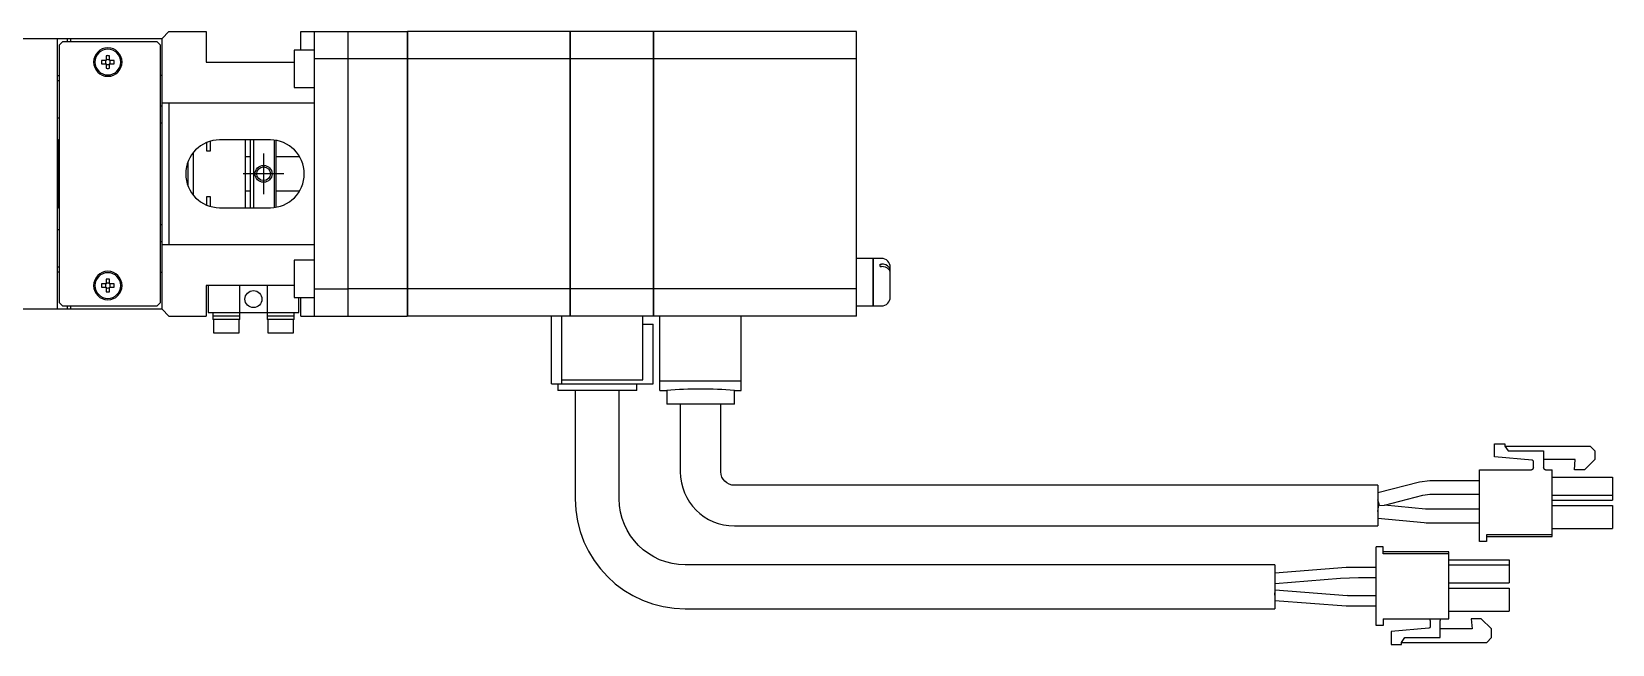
# Model space of a CAD drawing. Extents: x 0 to 883, y -8 to 482.
# Drawn here: x 649.2 to 882.5, y 306.5 to 397 of the extents above; entities that cross this region are included whole.
import ezdxf

# ---------------------------------------------------------------- set-up
doc = ezdxf.new("R2010")
doc.units = 0
doc.header["$LTSCALE"] = 0.5
doc.linetypes.add('CENTER', pattern=[50.8, 31.75, -6.35, 6.35, -6.35])
for name, color, linetype in [('MSM_CENTER', 1, 'CENTER'), ('MSM_CONTINUOUS', 7, 'CONTINUOUS'), ('MSM_NARROW', 5, 'CONTINUOUS')]:
    doc.layers.add(name, color=color, linetype=linetype)

msp = doc.modelspace()

# ---------------------------------------------------------------- linework, layer by layer
at = {"layer": 'MSM_CENTER'}
for p, q in [((683.42, 379.03), (683.42, 373.03)), ((686.42, 376.03), (680.42, 376.03))]:
    msp.add_line(p, q, dxfattribs=at)
at = {"layer": 'MSM_CONTINUOUS'}
for p, q in [((669.42, 397.03), (668.42, 396.03)), ((669.42, 397.03), (674.92, 397.03)), ((674.92, 397.03), (674.92, 392.53)), ((688.92, 394.28), (688.92, 397.03)), ((688.92, 397.03), (704.62, 397.03)), ((690.92, 355.03), (690.92, 397.03)), ((695.92, 355.03), (695.92, 397.03)), ((704.62, 397.03), (704.62, 355.03)), ((704.67, 396.98), (704.62, 396.98)), ((728.62, 397.03), (704.67, 397.03)), ((704.67, 397.03), (704.67, 355.03)), ((728.62, 397.03), (728.62, 355.03)), ((728.67, 396.98), (728.62, 396.98)), ((728.67, 397.03), (728.67, 355.03)), ((740.92, 397.03), (728.67, 397.03)), ((740.92, 397.03), (740.92, 355.03)), ((740.97, 396.98), (740.92, 396.98)), ((740.97, 397.03), (740.97, 355.03)), ((770.92, 397.03), (740.97, 397.03)), ((770.92, 355.03), (770.92, 397.03)), ((630.92, 396.03), (668.42, 396.03)), ((652.92, 396.03), (652.92, 356.03)), ((653.72, 395.53), (653.22, 395.03)), ((653.22, 395.03), (653.22, 357.03)), ((667.72, 395.53), (653.72, 395.53)), ((654.42, 396.03), (654.42, 395.53)), ((654.92, 396.03), (654.92, 395.53)), ((668.22, 395.03), (667.72, 395.53)), ((668.22, 357.03), (668.22, 395.03)), ((668.42, 356.03), (668.42, 396.03)), ((660.18, 392.77), (659.5, 392.77)), ((659.5, 392.29), (660.18, 392.29)), ((660.18, 393.45), (660.18, 392.77)), ((660.18, 392.29), (660.18, 391.61)), ((660.66, 392.77), (660.66, 393.45)), ((661.34, 392.77), (660.66, 392.77)), ((660.66, 391.61), (660.66, 392.29)), ((660.66, 392.29), (661.34, 392.29)), ((674.92, 392.53), (687.92, 392.53)), ((687.92, 394.28), (687.92, 388.78)), ((690.92, 394.28), (687.92, 394.28)), ((695.92, 393.03), (690.92, 393.03)), ((704.62, 393), (695.92, 393)), ((704.67, 392.75), (704.62, 392.75)), ((728.62, 393), (704.67, 393)), ((728.67, 392.75), (728.62, 392.75)), ((740.92, 393), (728.67, 393)), ((740.97, 392.75), (740.92, 392.75)), ((770.92, 393), (740.97, 393)), ((652.92, 390.53), (653.22, 390.53)), ((653.22, 389.78), (652.92, 389.78)), ((668.42, 390.53), (668.22, 390.53)), ((687.92, 388.78), (690.92, 388.78)), ((668.42, 386.03), (668.22, 386.03)), ((668.42, 386.53), (690.92, 386.53)), ((669.42, 386.53), (669.42, 365.53)), ((652.92, 384.28), (653.22, 384.28)), ((668.42, 383.53), (668.22, 383.53)), ((653.12, 381.03), (652.92, 380.83)), ((653.12, 381.03), (653.12, 371.03)), ((653.22, 381.03), (653.12, 381.03)), ((675.02, 379.37), (675.02, 380.66)), ((675.52, 380.83), (675.52, 379.37)), ((684.42, 381.03), (676.92, 381.03)), ((680.72, 371.03), (680.72, 381.03)), ((681.42, 381.03), (681.42, 371.03)), ((681.92, 381.03), (681.92, 371.03)), ((685.02, 371.07), (685.02, 381)), ((685.22, 380.97), (685.22, 371.1)), ((673.02, 379.16), (673.02, 372.9)), ((675.52, 379.38), (675.02, 379.38)), ((675.52, 379.37), (675.02, 379.37)), ((681.42, 378.53), (680.72, 378.53)), ((688.75, 378.53), (685.22, 378.53)), ((672.22, 377.28), (672.08, 377.28)), ((672.22, 377.74), (672.22, 374.33)), ((672.08, 374.78), (672.22, 374.78)), ((680.72, 373.53), (681.42, 373.53)), ((685.22, 373.53), (688.75, 373.53)), ((652.92, 371.23), (653.12, 371.03)), ((653.12, 371.03), (653.22, 371.03)), ((675.02, 371.41), (675.02, 372.7)), ((675.02, 372.7), (675.52, 372.7)), ((675.02, 372.68), (675.52, 372.68)), ((675.52, 372.7), (675.52, 371.23)), ((676.92, 371.03), (684.42, 371.03)), ((653.22, 367.78), (652.92, 367.78)), ((668.22, 368.53), (668.42, 368.53)), ((668.22, 366.03), (668.42, 366.03)), ((690.92, 365.53), (668.42, 365.53)), ((652.92, 362.28), (653.22, 362.28)), ((687.92, 363.28), (687.92, 357.78)), ((690.92, 363.28), (687.92, 363.28)), ((773.42, 363.53), (770.92, 363.53)), ((773.42, 356.53), (773.42, 363.53)), ((773.47, 363.48), (773.42, 363.48)), ((773.47, 356.53), (773.47, 363.53)), ((774.62, 363.53), (773.47, 363.53)), ((774.42, 362.68), (774.62, 362.68)), ((774.42, 362.33), (774.42, 362.68)), ((774.42, 362.33), (774.62, 362.33)), ((775.92, 357.83), (775.92, 362.23)), ((653.22, 361.53), (652.92, 361.53)), ((660.18, 359.77), (659.5, 359.77)), ((660.18, 360.45), (660.18, 359.77)), ((660.66, 359.77), (660.66, 360.45)), ((661.34, 359.77), (660.66, 359.77)), ((668.22, 361.53), (668.42, 361.53)), ((687.92, 359.53), (674.92, 359.53)), ((674.92, 359.53), (674.92, 355.03)), ((675.22, 359.53), (675.22, 355.53)), ((679.92, 354.53), (679.92, 359.53)), ((683.92, 359.53), (683.92, 354.53)), ((653.22, 357.03), (653.72, 356.53)), ((659.5, 359.29), (660.18, 359.29)), ((660.18, 359.29), (660.18, 358.61)), ((660.66, 358.61), (660.66, 359.29)), ((660.66, 359.29), (661.34, 359.29)), ((667.72, 356.53), (668.22, 357.03)), ((687.92, 357.78), (690.92, 357.78)), ((688.62, 355.53), (688.62, 357.78)), ((688.92, 355.03), (688.92, 357.78)), ((690.92, 359.03), (695.92, 359.03)), ((704.62, 359.06), (695.92, 359.06)), ((704.67, 359.32), (704.62, 359.32)), ((728.62, 359.06), (704.67, 359.06)), ((728.67, 359.32), (728.62, 359.32)), ((740.92, 359.06), (728.67, 359.06)), ((740.97, 359.32), (740.92, 359.32)), ((770.92, 359.06), (740.97, 359.06)), ((668.42, 356.03), (630.92, 356.03)), ((653.72, 356.53), (667.72, 356.53)), ((654.42, 356.53), (654.42, 356.03)), ((654.92, 356.53), (654.92, 356.03)), ((668.42, 356.03), (669.42, 355.03)), ((669.42, 355.03), (674.92, 355.03)), ((675.22, 355.53), (688.62, 355.53)), ((675.92, 355.53), (675.92, 354.53)), ((679.92, 355.03), (675.92, 355.03)), ((687.92, 355.03), (683.92, 355.03)), ((687.92, 354.53), (687.92, 355.53)), ((688.92, 355.03), (704.62, 355.03)), ((704.67, 355.08), (704.62, 355.08)), ((740.92, 355.03), (704.67, 355.03)), ((725.92, 345.03), (725.92, 355.03)), ((727.42, 345.03), (727.42, 355.03)), ((728.67, 355.08), (728.62, 355.08)), ((739.42, 345.63), (739.42, 355.03)), ((740.97, 355.08), (740.92, 355.08)), ((770.92, 355.03), (740.97, 355.03)), ((741.92, 344.04), (741.92, 355.03)), ((753.92, 344.04), (753.92, 355.03)), ((770.92, 356.53), (773.42, 356.53)), ((773.42, 356.58), (773.47, 356.58)), ((773.47, 356.53), (774.62, 356.53)), ((679.92, 354.53), (675.92, 354.53)), ((676.02, 354.53), (676.02, 352.53)), ((676.02, 352.53), (679.82, 352.53)), ((679.82, 352.53), (679.82, 354.53)), ((687.92, 354.53), (683.92, 354.53)), ((684.02, 354.53), (684.02, 352.53)), ((684.02, 352.53), (687.82, 352.53)), ((687.82, 352.53), (687.82, 354.53)), ((739.42, 353.83), (740.92, 353.83)), ((740.92, 345.03), (740.92, 353.83)), ((727.42, 345.63), (739.42, 345.63)), ((741.92, 345.46), (753.92, 345.46)), ((725.92, 345.03), (740.92, 345.03)), ((726.85, 345.03), (726.85, 344.03)), ((738.49, 344.03), (726.85, 344.03)), ((729.42, 344.03), (729.42, 328.03)), ((735.92, 328.03), (735.92, 344.03)), ((738.49, 344.03), (738.49, 345.03)), ((741.92, 344.04), (742.92, 344.04)), ((742.92, 344.04), (742.92, 342.03)), ((752.92, 344.04), (753.92, 344.04)), ((752.92, 342.03), (752.92, 344.04)), ((752.92, 342.03), (742.92, 342.03)), ((744.92, 342.03), (744.92, 332.03)), ((750.92, 332.03), (750.92, 342.03)), ((865.12, 334.22), (865.12, 336.13)), ((865.12, 336.13), (866.62, 336.13)), ((865.12, 336.13), (866.62, 336.13)), ((866.62, 336.13), (866.62, 335.83)), ((870.69, 333.73), (865.12, 334.22)), ((866.62, 335.83), (867.12, 335.13)), ((866.62, 335.83), (867.12, 335.13)), ((866.62, 335.83), (879.22, 335.83)), ((866.62, 335.83), (879.22, 335.83)), ((867.12, 335.13), (872.37, 335.13)), ((867.12, 335.13), (872.37, 335.13)), ((872.37, 335.13), (872.37, 332.63)), ((877.05, 333.83), (872.37, 333.83)), ((876.92, 332.33), (877.05, 333.83)), ((876.92, 332.33), (877.05, 333.83)), ((879.92, 333.83), (878.42, 332.33)), ((879.22, 335.83), (879.92, 335.13)), ((879.22, 335.83), (879.92, 335.13)), ((879.92, 335.13), (879.92, 333.83)), ((862.92, 332.33), (870.57, 332.33)), ((862.92, 321.73), (862.92, 332.33)), ((862.92, 332.33), (870.57, 332.33)), ((870.58, 332.33), (870.57, 332.33)), ((870.87, 332.63), (870.87, 333.53)), ((872.67, 332.33), (873.62, 332.33)), ((872.67, 332.33), (872.67, 332.33)), ((872.67, 332.33), (873.62, 332.33)), ((873.62, 322.48), (873.62, 332.33)), ((878.42, 332.33), (876.92, 332.33)), ((847.92, 330.03), (752.92, 330.03)), ((854.05, 330.51), (847.92, 328.92)), ((847.92, 330.03), (847.92, 324.03)), ((855.56, 330.71), (854.05, 330.51)), ((862.92, 330.71), (855.56, 330.71)), ((873.62, 331.23), (882.52, 331.23)), ((873.62, 331.23), (882.52, 331.23)), ((882.52, 331.23), (882.52, 327.83)), ((848.14, 327.04), (847.92, 327.88)), ((847.92, 326.18), (848.02, 327.18)), ((848.11, 327.17), (848.02, 327.18)), ((848.14, 327.04), (848.87, 327.1)), ((848.87, 327.1), (854.55, 328.58)), ((854.92, 326.51), (848.87, 327.1)), ((854.55, 328.58), (855.56, 328.71)), ((855.56, 328.71), (862.92, 328.71)), ((873.62, 328.58), (882.52, 328.58)), ((873.62, 327.83), (882.52, 327.83)), ((873.62, 327.03), (882.52, 327.03)), ((873.62, 327.03), (882.52, 327.03)), ((882.52, 327.03), (882.52, 323.63)), ((847.92, 325.18), (854.73, 324.52)), ((854.73, 324.52), (855.02, 324.51)), ((855.02, 326.51), (854.92, 326.51)), ((862.92, 326.51), (855.02, 326.51)), ((855.02, 324.51), (862.92, 324.51)), ((752.92, 324.03), (847.92, 324.03)), ((873.62, 322.73), (863.92, 322.73)), ((863.92, 322.73), (863.92, 321.73)), ((863.92, 322.48), (873.62, 322.48)), ((873.62, 323.63), (882.52, 323.63)), ((848.67, 320.93), (847.67, 320.93)), ((847.67, 309.33), (847.67, 320.93)), ((848.67, 319.93), (848.67, 320.93)), ((858.37, 320.18), (848.67, 320.18)), ((858.37, 319.93), (848.67, 319.93)), ((858.37, 310.33), (858.37, 320.18)), ((863.92, 321.73), (862.92, 321.73)), ((832.67, 318.28), (745.67, 318.28)), ((832.67, 318.28), (832.67, 311.78)), ((843.22, 317.87), (832.67, 317.04)), ((847.67, 317.91), (844.07, 317.91)), ((858.37, 319.03), (867.27, 319.03)), ((858.37, 318.28), (867.27, 318.28)), ((867.27, 319.03), (867.27, 315.63)), ((832.73, 315.54), (842.41, 316.31)), ((842.41, 316.31), (845.04, 316.41)), ((845.04, 316.41), (847.67, 316.41)), ((858.37, 315.63), (867.27, 315.63)), ((832.67, 313.78), (832.73, 314.53)), ((832.67, 313.03), (843.24, 312.24)), ((843.35, 313.73), (832.73, 314.53)), ((847.67, 313.71), (844.05, 313.71)), ((858.37, 314.83), (867.27, 314.83)), ((867.27, 314.83), (867.27, 311.43)), ((745.67, 311.78), (832.67, 311.78)), ((844.05, 312.21), (847.67, 312.21)), ((858.37, 311.43), (867.27, 311.43)), ((848.67, 309.33), (847.67, 309.33)), ((848.67, 310.33), (858.37, 310.33)), ((848.67, 310.33), (848.67, 309.33)), ((855.44, 308.93), (849.87, 308.45)), ((849.87, 308.45), (849.87, 306.53)), ((855.62, 310.03), (855.62, 309.13)), ((857.12, 307.53), (857.12, 310.03)), ((861.8, 308.83), (857.12, 308.83)), ((861.67, 310.33), (861.8, 308.83)), ((863.17, 310.33), (861.67, 310.33)), ((864.67, 308.83), (863.17, 310.33)), ((864.67, 307.53), (864.67, 308.83)), ((849.87, 306.53), (851.37, 306.53)), ((851.37, 306.83), (851.87, 307.53)), ((851.37, 306.53), (851.37, 306.83)), ((851.37, 306.83), (863.97, 306.83)), ((851.87, 307.53), (857.12, 307.53)), ((863.97, 306.83), (864.67, 307.53))]:
    msp.add_line(p, q, dxfattribs=at)
at = {"layer": 'MSM_CONTINUOUS', "extrusion": (0, 0, -1)}
for centre, radius in [((-660.42, 392.53), 2.1), ((-660.42, 392.53), 1.9), ((-660.42, 359.53), 2.1), ((-660.42, 359.53), 1.9)]:
    msp.add_circle(centre, radius, dxfattribs=at)
at = {"layer": 'MSM_CONTINUOUS'}
for centre, radius in [((683.42, 376.03), 1.01), ((681.92, 357.53), 1.25)]:
    msp.add_circle(centre, radius, dxfattribs=at)
for centre, radius, start, end in [((660.42, 392.53), 0.95, 165.3667, 194.6333), ((660.42, 392.53), 0.365, 138.8496, 221.1504), ((660.42, 392.53), 0.95, 75.3667, 104.6333), ((660.42, 392.53), 0.365, 48.8496, 131.1504), ((660.42, 392.53), 0.365, 228.8496, 311.1504), ((660.42, 392.53), 0.365, 318.8496, 41.1504), ((660.42, 392.53), 0.95, 345.3667, 14.6333), ((660.42, 392.53), 0.95, 255.3667, 284.6333), ((676.92, 376.03), 5, 90, 270), ((684.42, 376.03), 5, 270, 90), ((774.62, 362.23), 1.3, 0, 90), ((774.7, 361.28), 1.41, 41.3743, 92.8178), ((774.71, 360.94), 1.39, 42.8199, 93.04), ((775.17, 361.38), 0.754, 5.8166, 41.8939), ((775.17, 361.73), 0.751, 1.7681, 38.8955), ((660.42, 359.53), 0.95, 165.3667, 194.6333), ((660.42, 359.53), 0.365, 138.8496, 221.1504), ((660.42, 359.53), 0.95, 75.3667, 104.6333), ((660.42, 359.53), 0.365, 48.8496, 131.1504), ((660.42, 359.53), 0.365, 318.8496, 41.1504), ((660.42, 359.53), 0.95, 345.3667, 14.6333), ((660.42, 359.53), 0.365, 228.8496, 311.1504), ((660.42, 359.53), 0.95, 255.3667, 284.6333), ((774.62, 357.83), 1.3, 270, 360), ((747.93, 283.99), 60.26, 90.0102, 94.77), ((747.91, 284.02), 60.23, 85.2289, 89.9909), ((870.67, 333.53), 0.2, 0, 85), ((752.92, 332.03), 8, 180, 270), ((870.57, 332.63), 0.3, 270, 0), ((870.57, 332.63), 0.3, 270, 0), ((872.67, 332.63), 0.3, 180, 270), ((872.67, 332.63), 0.3, 180, 270), ((745.67, 328.03), 16.25, 180, 270), ((844.07, 307.16), 10.75, 90, 94.548), ((832.73, 315.61), 0.0711, 216.2852, 271.3642), ((832.73, 314.46), 0.073, 89.673, 139.6897), ((844.05, 322.96), 10.75, 265.7108, 270)]:
    msp.add_arc(centre, radius, start, end, dxfattribs=at)
at = {"layer": 'MSM_CONTINUOUS', "extrusion": (0, 0, -1)}
for centre, radius, start, end in [((-752.92, 332.03), 2, 270, 0), ((-870.57, 332.63), 0.3, 180, 270), ((-870.57, 332.63), 0.3, 180, 270), ((-872.67, 332.63), 0.3, 270, 0), ((-872.67, 332.63), 0.3, 270, 0), ((-745.67, 328.03), 9.75, 270, 0), ((-844.05, 322.96), 9.25, 270, 274.2892), ((-855.32, 310.03), 0.3, 90, 180), ((-855.42, 309.13), 0.2, 180, 265), ((-857.42, 310.03), 0.3, 0, 90)]:
    msp.add_arc(centre, radius, start, end, dxfattribs=at)
at = {"layer": 'MSM_NARROW'}
msp.add_circle((683.42, 376.03), 1.25, dxfattribs=at)

doc.saveas('drawing.dxf')
